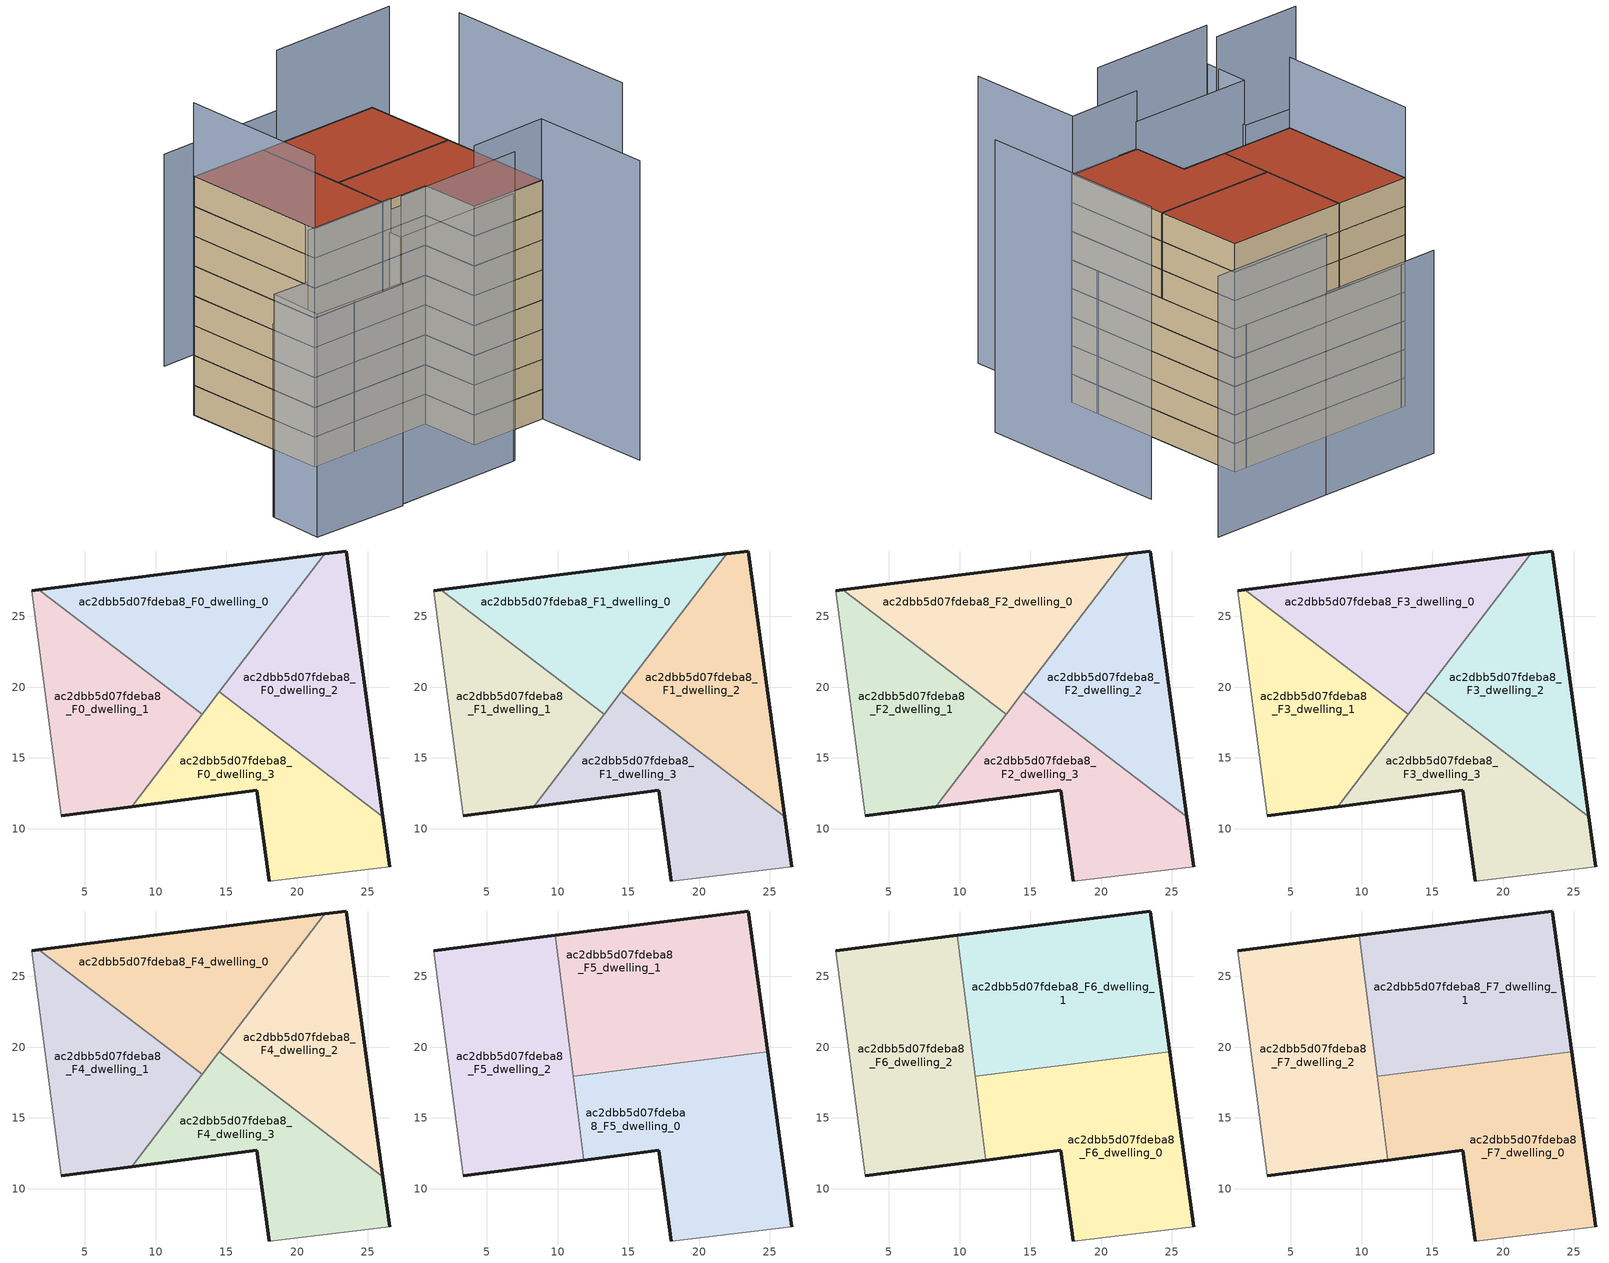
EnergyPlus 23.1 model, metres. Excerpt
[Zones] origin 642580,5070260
ac2dbb5d07fdeba8_F0_dwelling_0
 floor ground (EU_floor_Construction): 13.29,18.07 21.95,29.43 1.73,26.88 z0
 wall outside (EU_wall_Construction): 1.73,26.88 21.95,29.43 z0:3
 wall to ac2dbb5d07fdeba8_F0_dwelling_1 (EU_wall_Construction): 13.29,18.07 1.73,26.88 z0:3
 wall to ac2dbb5d07fdeba8_F0_dwelling_2 (EU_wall_Construction): 21.95,29.43 14.5,19.66 z0:3
 wall to ac2dbb5d07fdeba8_F0_dwelling_3 (EU_wall_Construction): 14.5,19.66 13.29,18.07 z0:3
ac2dbb5d07fdeba8_F0_dwelling_1
 floor ground (EU_floor_Construction): 8.32,11.56 13.29,18.07 1.73,26.88 1.24,26.82 3.34,10.91 z0
 wall outside (EU_wall_Construction): 8.32,11.56 3.34,10.91 / 1.24,26.82 1.73,26.88 z0:3
 wall adiabatic (EU_wall_Construction): 3.34,10.91 1.24,26.82 z0:3
 wall to ac2dbb5d07fdeba8_F0_dwelling_3 (EU_wall_Construction): 13.29,18.07 8.32,11.56 z0:3
ac2dbb5d07fdeba8_F0_dwelling_2
 floor ground (EU_floor_Construction): 26.07,10.84 23.46,29.62 21.95,29.43 14.5,19.66 z0
 wall outside (EU_wall_Construction): 21.95,29.43 23.46,29.62 26.07,10.84 z0:3
 wall to ac2dbb5d07fdeba8_F0_dwelling_3 (EU_wall_Construction): 26.07,10.84 14.5,19.66 z0:3
ac2dbb5d07fdeba8_F0_dwelling_3
 floor ground (EU_floor_Construction): 26.56,7.3 26.07,10.84 14.5,19.66 8.32,11.56 17.15,12.71 18.05,6.3 z0
 wall outside (EU_wall_Construction): 26.07,10.84 26.56,7.3 / 18.05,6.3 17.15,12.71 8.32,11.56 z0:3
 wall adiabatic (EU_wall_Construction): 26.56,7.3 18.05,6.3 z0:3
ac2dbb5d07fdeba8_F1_dwelling_0
 floor to ac2dbb5d07fdeba8_F0_dwelling_0 (EU_floor_Construction): 13.29,18.07 21.95,29.43 1.73,26.88 z3
 wall outside (EU_wall_Construction): 1.73,26.88 21.95,29.43 z3:6
 wall to ac2dbb5d07fdeba8_F1_dwelling_1 (EU_wall_Construction): 13.29,18.07 1.73,26.88 z3:6
 wall to ac2dbb5d07fdeba8_F1_dwelling_2 (EU_wall_Construction): 21.95,29.43 14.5,19.66 z3:6
 wall to ac2dbb5d07fdeba8_F1_dwelling_3 (EU_wall_Construction): 14.5,19.66 13.29,18.07 z3:6
ac2dbb5d07fdeba8_F1_dwelling_1
 floor to ac2dbb5d07fdeba8_F0_dwelling_1 (EU_floor_Construction): 8.32,11.56 13.29,18.07 1.73,26.88 1.24,26.82 3.34,10.91 z3
 wall outside (EU_wall_Construction): 8.32,11.56 3.34,10.91 / 1.24,26.82 1.73,26.88 z3:6
 wall adiabatic (EU_wall_Construction): 3.34,10.91 1.24,26.82 z3:6
 wall to ac2dbb5d07fdeba8_F1_dwelling_3 (EU_wall_Construction): 13.29,18.07 8.32,11.56 z3:6
ac2dbb5d07fdeba8_F1_dwelling_2
 floor to ac2dbb5d07fdeba8_F0_dwelling_2 (EU_floor_Construction): 26.07,10.84 23.46,29.62 21.95,29.43 14.5,19.66 z3
 wall outside (EU_wall_Construction): 21.95,29.43 23.46,29.62 26.07,10.84 z3:6
 wall to ac2dbb5d07fdeba8_F1_dwelling_3 (EU_wall_Construction): 26.07,10.84 14.5,19.66 z3:6
ac2dbb5d07fdeba8_F1_dwelling_3
 floor to ac2dbb5d07fdeba8_F0_dwelling_3 (EU_floor_Construction): 26.56,7.3 26.07,10.84 14.5,19.66 8.32,11.56 17.15,12.71 18.05,6.3 z3
 wall outside (EU_wall_Construction): 26.07,10.84 26.56,7.3 / 18.05,6.3 17.15,12.71 8.32,11.56 z3:6
 wall adiabatic (EU_wall_Construction): 26.56,7.3 18.05,6.3 z3:6
ac2dbb5d07fdeba8_F2_dwelling_0
 floor to ac2dbb5d07fdeba8_F1_dwelling_0 (EU_floor_Construction): 13.29,18.07 21.95,29.43 1.73,26.88 z6
 wall outside (EU_wall_Construction): 1.73,26.88 21.95,29.43 z6:9
 wall to ac2dbb5d07fdeba8_F2_dwelling_1 (EU_wall_Construction): 13.29,18.07 1.73,26.88 z6:9
 wall to ac2dbb5d07fdeba8_F2_dwelling_2 (EU_wall_Construction): 21.95,29.43 14.5,19.66 z6:9
 wall to ac2dbb5d07fdeba8_F2_dwelling_3 (EU_wall_Construction): 14.5,19.66 13.29,18.07 z6:9
ac2dbb5d07fdeba8_F2_dwelling_1
 floor to ac2dbb5d07fdeba8_F1_dwelling_1 (EU_floor_Construction): 8.32,11.56 13.29,18.07 1.73,26.88 1.24,26.82 3.34,10.91 z6
 wall outside (EU_wall_Construction): 8.32,11.56 3.34,10.91 / 1.24,26.82 1.73,26.88 z6:9
 wall adiabatic (EU_wall_Construction): 3.34,10.91 1.24,26.82 z6:9
 wall to ac2dbb5d07fdeba8_F2_dwelling_3 (EU_wall_Construction): 13.29,18.07 8.32,11.56 z6:9
ac2dbb5d07fdeba8_F2_dwelling_2
 floor to ac2dbb5d07fdeba8_F1_dwelling_2 (EU_floor_Construction): 26.07,10.84 23.46,29.62 21.95,29.43 14.5,19.66 z6
 wall outside (EU_wall_Construction): 21.95,29.43 23.46,29.62 26.07,10.84 z6:9
 wall to ac2dbb5d07fdeba8_F2_dwelling_3 (EU_wall_Construction): 26.07,10.84 14.5,19.66 z6:9
ac2dbb5d07fdeba8_F2_dwelling_3
 floor to ac2dbb5d07fdeba8_F1_dwelling_3 (EU_floor_Construction): 26.56,7.3 26.07,10.84 14.5,19.66 8.32,11.56 17.15,12.71 18.05,6.3 z6
 wall outside (EU_wall_Construction): 26.07,10.84 26.56,7.3 / 18.05,6.3 17.15,12.71 8.32,11.56 z6:9
 wall adiabatic (EU_wall_Construction): 26.56,7.3 18.05,6.3 z6:9
ac2dbb5d07fdeba8_F3_dwelling_0
 floor to ac2dbb5d07fdeba8_F2_dwelling_0 (EU_floor_Construction): 13.29,18.07 21.95,29.43 1.73,26.88 z9
 wall outside (EU_wall_Construction): 1.73,26.88 21.95,29.43 z9:12
 wall to ac2dbb5d07fdeba8_F3_dwelling_1 (EU_wall_Construction): 13.29,18.07 1.73,26.88 z9:12
 wall to ac2dbb5d07fdeba8_F3_dwelling_2 (EU_wall_Construction): 21.95,29.43 14.5,19.66 z9:12
 wall to ac2dbb5d07fdeba8_F3_dwelling_3 (EU_wall_Construction): 14.5,19.66 13.29,18.07 z9:12
ac2dbb5d07fdeba8_F3_dwelling_1
 floor to ac2dbb5d07fdeba8_F2_dwelling_1 (EU_floor_Construction): 8.32,11.56 13.29,18.07 1.73,26.88 1.24,26.82 3.34,10.91 z9
 wall outside (EU_wall_Construction): 8.32,11.56 3.34,10.91 / 1.24,26.82 1.73,26.88 z9:12
 wall adiabatic (EU_wall_Construction): 3.34,10.91 1.24,26.82 z9:12
 wall to ac2dbb5d07fdeba8_F3_dwelling_3 (EU_wall_Construction): 13.29,18.07 8.32,11.56 z9:12
ac2dbb5d07fdeba8_F3_dwelling_2
 floor to ac2dbb5d07fdeba8_F2_dwelling_2 (EU_floor_Construction): 26.07,10.84 23.46,29.62 21.95,29.43 14.5,19.66 z9
 wall outside (EU_wall_Construction): 21.95,29.43 23.46,29.62 26.07,10.84 z9:12
 wall to ac2dbb5d07fdeba8_F3_dwelling_3 (EU_wall_Construction): 26.07,10.84 14.5,19.66 z9:12
ac2dbb5d07fdeba8_F3_dwelling_3
 floor to ac2dbb5d07fdeba8_F2_dwelling_3 (EU_floor_Construction): 26.56,7.3 26.07,10.84 14.5,19.66 8.32,11.56 17.15,12.71 18.05,6.3 z9
 wall outside (EU_wall_Construction): 26.07,10.84 26.56,7.3 / 18.05,6.3 17.15,12.71 8.32,11.56 z9:12
 wall adiabatic (EU_wall_Construction): 26.56,7.3 18.05,6.3 z9:12
ac2dbb5d07fdeba8_F4_dwelling_0
 floor to ac2dbb5d07fdeba8_F3_dwelling_0 (EU_floor_Construction): 13.29,18.07 21.95,29.43 1.73,26.88 z12
 wall outside (EU_wall_Construction): 1.73,26.88 21.95,29.43 z12:15
 wall to ac2dbb5d07fdeba8_F4_dwelling_1 (EU_wall_Construction): 13.29,18.07 1.73,26.88 z12:15
 wall to ac2dbb5d07fdeba8_F4_dwelling_2 (EU_wall_Construction): 21.95,29.43 14.5,19.66 z12:15
 wall to ac2dbb5d07fdeba8_F4_dwelling_3 (EU_wall_Construction): 14.5,19.66 13.29,18.07 z12:15
ac2dbb5d07fdeba8_F4_dwelling_1
 floor to ac2dbb5d07fdeba8_F3_dwelling_1 (EU_floor_Construction): 8.32,11.56 13.29,18.07 1.73,26.88 1.24,26.82 3.34,10.91 z12
 wall outside (EU_wall_Construction): 8.32,11.56 3.34,10.91 / 1.24,26.82 1.73,26.88 z12:15
 wall adiabatic (EU_wall_Construction): 3.34,10.91 1.24,26.82 z12:15
 wall to ac2dbb5d07fdeba8_F4_dwelling_3 (EU_wall_Construction): 13.29,18.07 8.32,11.56 z12:15
ac2dbb5d07fdeba8_F4_dwelling_2
 floor to ac2dbb5d07fdeba8_F3_dwelling_2 (EU_floor_Construction): 26.07,10.84 23.46,29.62 21.95,29.43 14.5,19.66 z12
 wall outside (EU_wall_Construction): 21.95,29.43 23.46,29.62 26.07,10.84 z12:15
 wall to ac2dbb5d07fdeba8_F4_dwelling_3 (EU_wall_Construction): 26.07,10.84 14.5,19.66 z12:15
ac2dbb5d07fdeba8_F4_dwelling_3
 floor to ac2dbb5d07fdeba8_F3_dwelling_3 (EU_floor_Construction): 26.56,7.3 26.07,10.84 14.5,19.66 8.32,11.56 17.15,12.71 18.05,6.3 z12
 wall outside (EU_wall_Construction): 26.07,10.84 26.56,7.3 / 18.05,6.3 17.15,12.71 8.32,11.56 z12:15
 wall adiabatic (EU_wall_Construction): 26.56,7.3 18.05,6.3 z12:15
ac2dbb5d07fdeba8_F5_dwelling_0
 floor to ac2dbb5d07fdeba8_F4_dwelling_3 (EU_floor_Construction): 26.56,7.3 26.07,10.84 15.96,18.55 13.41,18.23 11.4,15.6 11.85,12.02 17.15,12.71 18.05,6.3 z15
 floor to ac2dbb5d07fdeba8_F4_dwelling_0 (EU_floor_Construction): 13.29,18.07 13.41,18.23 13.13,18.2 z15
 floor to ac2dbb5d07fdeba8_F4_dwelling_2 (EU_floor_Construction): 26.07,10.84 24.84,19.67 15.96,18.55 z15
 floor to ac2dbb5d07fdeba8_F4_dwelling_1 (EU_floor_Construction): 11.4,15.6 13.29,18.07 13.13,18.2 11.11,17.94 z15
 wall outside (EU_wall_Construction): 24.84,19.67 26.56,7.3 / 18.05,6.3 17.15,12.71 11.85,12.02 z15:18
 wall to ac2dbb5d07fdeba8_F5_dwelling_1 (EU_wall_Construction): 11.11,17.94 24.84,19.67 z15:18
 wall adiabatic (EU_wall_Construction): 26.56,7.3 18.05,6.3 z15:18
 wall to ac2dbb5d07fdeba8_F5_dwelling_2 (EU_wall_Construction): 11.85,12.02 11.11,17.94 z15:18
ac2dbb5d07fdeba8_F5_dwelling_1
 floor to ac2dbb5d07fdeba8_F4_dwelling_0 (EU_floor_Construction): 13.41,18.23 21.95,29.43 9.85,27.91 10.86,19.93 13.13,18.2 z15
 floor to ac2dbb5d07fdeba8_F4_dwelling_2 (EU_floor_Construction): 24.84,19.67 23.46,29.62 21.95,29.43 14.5,19.66 15.96,18.55 z15
 floor to ac2dbb5d07fdeba8_F4_dwelling_1 (EU_floor_Construction): 13.13,18.2 10.86,19.93 11.11,17.94 z15
 floor to ac2dbb5d07fdeba8_F4_dwelling_3 (EU_floor_Construction): 15.96,18.55 14.5,19.66 13.41,18.23 z15
 wall outside (EU_wall_Construction): 9.85,27.91 23.46,29.62 24.84,19.67 z15:18
 wall to ac2dbb5d07fdeba8_F5_dwelling_2 (EU_wall_Construction): 11.11,17.94 9.85,27.91 z15:18
ac2dbb5d07fdeba8_F5_dwelling_2
 floor to ac2dbb5d07fdeba8_F4_dwelling_1 (EU_floor_Construction): 8.32,11.56 11.4,15.6 10.86,19.93 1.73,26.88 1.24,26.82 3.34,10.91 z15
 floor to ac2dbb5d07fdeba8_F4_dwelling_0 (EU_floor_Construction): 10.86,19.93 9.86,27.91 1.73,26.88 z15
 floor to ac2dbb5d07fdeba8_F4_dwelling_3 (EU_floor_Construction): 11.85,12.02 11.4,15.6 8.32,11.56 z15
 wall outside (EU_wall_Construction): 11.85,12.02 3.34,10.91 / 1.24,26.82 9.85,27.91 z15:18
 wall adiabatic (EU_wall_Construction): 3.34,10.91 1.24,26.82 z15:18
ac2dbb5d07fdeba8_F6_dwelling_0
 floor to ac2dbb5d07fdeba8_F5_dwelling_0 (EU_floor_Construction): 26.56,7.3 24.84,19.67 11.11,17.94 11.85,12.02 17.15,12.71 18.05,6.3 z18
 wall outside (EU_wall_Construction): 24.84,19.67 26.56,7.3 / 18.05,6.3 17.15,12.71 11.85,12.02 z18:21
 wall to ac2dbb5d07fdeba8_F6_dwelling_1 (EU_wall_Construction): 11.11,17.94 24.84,19.67 z18:21
 wall adiabatic (EU_wall_Construction): 26.56,7.3 18.05,6.3 z18:21
 wall to ac2dbb5d07fdeba8_F6_dwelling_2 (EU_wall_Construction): 11.85,12.02 11.11,17.94 z18:21
ac2dbb5d07fdeba8_F6_dwelling_1
 floor to ac2dbb5d07fdeba8_F5_dwelling_1 (EU_floor_Construction): 24.84,19.67 23.46,29.62 9.85,27.91 11.11,17.94 z18
 wall outside (EU_wall_Construction): 9.85,27.91 23.46,29.62 24.84,19.67 z18:21
 wall to ac2dbb5d07fdeba8_F6_dwelling_2 (EU_wall_Construction): 11.11,17.94 9.85,27.91 z18:21
ac2dbb5d07fdeba8_F6_dwelling_2
 floor to ac2dbb5d07fdeba8_F5_dwelling_2 (EU_floor_Construction): 11.85,12.02 9.85,27.91 1.24,26.82 3.34,10.91 z18
 wall outside (EU_wall_Construction): 11.85,12.02 3.34,10.91 / 1.24,26.82 9.85,27.91 z18:21
 wall adiabatic (EU_wall_Construction): 3.34,10.91 1.24,26.82 z18:21
ac2dbb5d07fdeba8_F7_dwelling_0
 floor to ac2dbb5d07fdeba8_F6_dwelling_0 (EU_floor_Construction): 26.56,7.3 24.84,19.67 11.11,17.94 11.85,12.02 17.15,12.71 18.05,6.3 z21
 wall outside (EU_wall_Construction): 24.84,19.67 26.56,7.3 / 18.05,6.3 17.15,12.71 11.85,12.02 z21:24
 wall to ac2dbb5d07fdeba8_F7_dwelling_1 (EU_wall_Construction): 11.11,17.94 24.84,19.67 z21:24
 wall adiabatic (EU_wall_Construction): 26.56,7.3 18.05,6.3 z21:24
 wall to ac2dbb5d07fdeba8_F7_dwelling_2 (EU_wall_Construction): 11.85,12.02 11.11,17.94 z21:24
 roof outside (EU_roof_Construction): 24.84,19.67 26.56,7.3 18.05,6.3 17.15,12.71 11.85,12.02 11.11,17.94 z24
ac2dbb5d07fdeba8_F7_dwelling_1
 floor to ac2dbb5d07fdeba8_F6_dwelling_1 (EU_floor_Construction): 24.84,19.67 23.46,29.62 9.85,27.91 11.11,17.94 z21
 wall outside (EU_wall_Construction): 9.85,27.91 23.46,29.62 24.84,19.67 z21:24
 wall to ac2dbb5d07fdeba8_F7_dwelling_2 (EU_wall_Construction): 11.11,17.94 9.85,27.91 z21:24
 roof outside (EU_roof_Construction): 23.46,29.62 24.84,19.67 11.11,17.94 9.85,27.91 z24
ac2dbb5d07fdeba8_F7_dwelling_2
 floor to ac2dbb5d07fdeba8_F6_dwelling_2 (EU_floor_Construction): 11.85,12.02 9.85,27.91 1.24,26.82 3.34,10.91 z21
 wall outside (EU_wall_Construction): 11.85,12.02 3.34,10.91 / 1.24,26.82 9.85,27.91 z21:24
 wall adiabatic (EU_wall_Construction): 3.34,10.91 1.24,26.82 z21:24
 roof outside (EU_roof_Construction): 9.85,27.91 11.85,12.02 3.34,10.91 1.24,26.82 z24
shading: 36.47,8.57 33.57,29.92 z0:30.7; -5.57,-0.3 4.75,1.02 z0:30.3; 4.84,-0.5 19.11,1.42 z0:31; 18.05,6.3 26.53,7.51 / 26.53,7.51 28.35,-5.31 z0:30.1; -6.17,4.31 -5.47,-1.24 z0:19.4; -6.17,4.11 4.3,5.12 / 4.3,5.12 4.86,-0.73 / 4.86,-0.73 -5.6,-1.75 / -5.6,-1.75 -6.17,4.11 z0:22.4; 18.85,1.3 4.8,-0.5 / 4.8,-0.5 4.14,4.61 / 4.14,4.61 18.19,6.41 / 18.19,6.41 18.85,1.3 z0:26.9; 1.25,26.82 3.34,10.91 z0:31.4; 19.47,39.01 5.46,37.22 z0:21.3; 33.57,40.82 19.47,38.98 z0:27.4
[Building]
EU S2 Campaign: North Axis=0; Terrain=City; Solar Distribution=FullExterior
[Site:Location]
Lyon-Bron: Latitude=45.75; Longitude=5; Time Zone=1; Elevation=198
[SizingPeriod:WeatherFileDays]
AnnualSizingPeriod: Begin Month=1; Begin Day of Month=1; End Month=12; End Day of Month=31; Day of Week for Start Day=Monday; Use Weather File Daylight Saving Period=No; Use Weather File Rain and Snow Indicators=No
[MATERIAL]
EU_InternalMass_Material: Roughness=MediumRough; Thickness=0.1; Conductivity=1; Density=1800; Specific Heat=900; Thermal Absorptance=0.9; Solar Absorptance=0.7; Visible Absorptance=0.7
[MATERIAL:NOMASS] Roughness=MediumRough; Thermal Absorptance=0.9; Solar Absorptance=0.7; Visible Absorptance=0.7
Name | Thermal Resistance
EU_wall_NoMass | 0.776494
EU_roof_NoMass | 0.486893
EU_floor_NoMass | 0.421597
[CONSTRUCTION]
EU_wall_Construction: EU_wall_NoMass
EU_roof_Construction: EU_roof_NoMass
EU_floor_Construction: EU_floor_NoMass
EU_InternalMass_Construction: EU_InternalMass_Material
[ZONE] Type=1; Multiplier=1; Ceiling Height=autocalculate; Floor Area=autocalculate; Part of Total Floor Area=Yes
Name | Volume
ac2dbb5d07fdeba8_F0_dwelling_0; ac2dbb5d07fdeba8_F1_dwelling_0; ac2dbb5d07fdeba8_F2_dwelling_0; ac2dbb5d07fdeba8_F3_dwelling_0; ac2dbb5d07fdeba8_F4_dwelling_0 | 311.313
ac2dbb5d07fdeba8_F5_dwelling_0; ac2dbb5d07fdeba8_F6_dwelling_0; ac2dbb5d07fdeba8_F7_dwelling_0 | 415.026
ac2dbb5d07fdeba8_F0_dwelling_1; ac2dbb5d07fdeba8_F1_dwelling_1; ac2dbb5d07fdeba8_F2_dwelling_1; ac2dbb5d07fdeba8_F3_dwelling_1; ac2dbb5d07fdeba8_F4_dwelling_1 | 311.271
ac2dbb5d07fdeba8_F5_dwelling_1; ac2dbb5d07fdeba8_F6_dwelling_1; ac2dbb5d07fdeba8_F7_dwelling_1 | 415.063
ac2dbb5d07fdeba8_F0_dwelling_2; ac2dbb5d07fdeba8_F1_dwelling_2; ac2dbb5d07fdeba8_F2_dwelling_2; ac2dbb5d07fdeba8_F3_dwelling_2; ac2dbb5d07fdeba8_F4_dwelling_2 | 311.293
ac2dbb5d07fdeba8_F5_dwelling_2; ac2dbb5d07fdeba8_F6_dwelling_2; ac2dbb5d07fdeba8_F7_dwelling_2 | 415.052
ac2dbb5d07fdeba8_F0_dwelling_3; ac2dbb5d07fdeba8_F1_dwelling_3; ac2dbb5d07fdeba8_F2_dwelling_3; ac2dbb5d07fdeba8_F3_dwelling_3; ac2dbb5d07fdeba8_F4_dwelling_3 | 311.282
[INTERNALMASS] Construction=EU_InternalMass_Construction
Name | Zone or ZoneList | Surface Area
ac2dbb5d07fdeba8_F0_dwelling_0_EU_InternalMass | ac2dbb5d07fdeba8_F0_dwelling_0 | 103.771
ac2dbb5d07fdeba8_F0_dwelling_1_EU_InternalMass | ac2dbb5d07fdeba8_F0_dwelling_1 | 103.757
ac2dbb5d07fdeba8_F0_dwelling_2_EU_InternalMass | ac2dbb5d07fdeba8_F0_dwelling_2 | 103.765
ac2dbb5d07fdeba8_F0_dwelling_3_EU_InternalMass | ac2dbb5d07fdeba8_F0_dwelling_3 | 103.761
ac2dbb5d07fdeba8_F1_dwelling_0_EU_InternalMass | ac2dbb5d07fdeba8_F1_dwelling_0 | 103.771
ac2dbb5d07fdeba8_F1_dwelling_1_EU_InternalMass | ac2dbb5d07fdeba8_F1_dwelling_1 | 103.757
ac2dbb5d07fdeba8_F1_dwelling_2_EU_InternalMass | ac2dbb5d07fdeba8_F1_dwelling_2 | 103.765
ac2dbb5d07fdeba8_F1_dwelling_3_EU_InternalMass | ac2dbb5d07fdeba8_F1_dwelling_3 | 103.761
ac2dbb5d07fdeba8_F2_dwelling_0_EU_InternalMass | ac2dbb5d07fdeba8_F2_dwelling_0 | 103.771
ac2dbb5d07fdeba8_F2_dwelling_1_EU_InternalMass | ac2dbb5d07fdeba8_F2_dwelling_1 | 103.757
ac2dbb5d07fdeba8_F2_dwelling_2_EU_InternalMass | ac2dbb5d07fdeba8_F2_dwelling_2 | 103.765
ac2dbb5d07fdeba8_F2_dwelling_3_EU_InternalMass | ac2dbb5d07fdeba8_F2_dwelling_3 | 103.761
ac2dbb5d07fdeba8_F3_dwelling_0_EU_InternalMass | ac2dbb5d07fdeba8_F3_dwelling_0 | 103.771
ac2dbb5d07fdeba8_F3_dwelling_1_EU_InternalMass | ac2dbb5d07fdeba8_F3_dwelling_1 | 103.757
ac2dbb5d07fdeba8_F3_dwelling_2_EU_InternalMass | ac2dbb5d07fdeba8_F3_dwelling_2 | 103.765
ac2dbb5d07fdeba8_F3_dwelling_3_EU_InternalMass | ac2dbb5d07fdeba8_F3_dwelling_3 | 103.761
ac2dbb5d07fdeba8_F4_dwelling_0_EU_InternalMass | ac2dbb5d07fdeba8_F4_dwelling_0 | 103.771
ac2dbb5d07fdeba8_F4_dwelling_1_EU_InternalMass | ac2dbb5d07fdeba8_F4_dwelling_1 | 103.757
ac2dbb5d07fdeba8_F4_dwelling_2_EU_InternalMass | ac2dbb5d07fdeba8_F4_dwelling_2 | 103.765
ac2dbb5d07fdeba8_F4_dwelling_3_EU_InternalMass | ac2dbb5d07fdeba8_F4_dwelling_3 | 103.761
ac2dbb5d07fdeba8_F5_dwelling_0_EU_InternalMass | ac2dbb5d07fdeba8_F5_dwelling_0 | 138.343
ac2dbb5d07fdeba8_F5_dwelling_1_EU_InternalMass | ac2dbb5d07fdeba8_F5_dwelling_1 | 138.352
ac2dbb5d07fdeba8_F5_dwelling_2_EU_InternalMass | ac2dbb5d07fdeba8_F5_dwelling_2 | 138.351
ac2dbb5d07fdeba8_F6_dwelling_0_EU_InternalMass | ac2dbb5d07fdeba8_F6_dwelling_0 | 138.343
ac2dbb5d07fdeba8_F6_dwelling_1_EU_InternalMass | ac2dbb5d07fdeba8_F6_dwelling_1 | 138.352
ac2dbb5d07fdeba8_F6_dwelling_2_EU_InternalMass | ac2dbb5d07fdeba8_F6_dwelling_2 | 138.351
ac2dbb5d07fdeba8_F7_dwelling_0_EU_InternalMass | ac2dbb5d07fdeba8_F7_dwelling_0 | 138.343
ac2dbb5d07fdeba8_F7_dwelling_1_EU_InternalMass | ac2dbb5d07fdeba8_F7_dwelling_1 | 138.352
ac2dbb5d07fdeba8_F7_dwelling_2_EU_InternalMass | ac2dbb5d07fdeba8_F7_dwelling_2 | 138.351
[OTHEREQUIPMENT] Fuel Type=Electricity; Design Level Calculation Method=Watts/Area; Power per Zone Floor Area=1; Fraction Latent=0; Fraction Radiant=0; Fraction Lost=0; Carbon Dioxide Generation Rate=0; EndUse Subcategory=EU_Step8_InternalGains
Name | Zone or ZoneList or Space or SpaceList | Schedule
EU_Step8_InternalGain_ac2dbb5d07fdeba8_F0_dwelling_0_f000 | ac2dbb5d07fdeba8_F0_dwelling_0 | EU_Step8_GainSchedule_ac2dbb5d07fdeba8_F0_dwelling_0_f000
EU_Step8_InternalGain_ac2dbb5d07fdeba8_F0_dwelling_1_f000 | ac2dbb5d07fdeba8_F0_dwelling_1 | EU_Step8_GainSchedule_ac2dbb5d07fdeba8_F0_dwelling_1_f000
EU_Step8_InternalGain_ac2dbb5d07fdeba8_F0_dwelling_2_f000 | ac2dbb5d07fdeba8_F0_dwelling_2 | EU_Step8_GainSchedule_ac2dbb5d07fdeba8_F0_dwelling_2_f000
EU_Step8_InternalGain_ac2dbb5d07fdeba8_F0_dwelling_3_f000 | ac2dbb5d07fdeba8_F0_dwelling_3 | EU_Step8_GainSchedule_ac2dbb5d07fdeba8_F0_dwelling_3_f000
EU_Step8_InternalGain_ac2dbb5d07fdeba8_F1_dwelling_0_f000 | ac2dbb5d07fdeba8_F1_dwelling_0 | EU_Step8_GainSchedule_ac2dbb5d07fdeba8_F1_dwelling_0_f000
EU_Step8_InternalGain_ac2dbb5d07fdeba8_F1_dwelling_1_f000 | ac2dbb5d07fdeba8_F1_dwelling_1 | EU_Step8_GainSchedule_ac2dbb5d07fdeba8_F1_dwelling_1_f000
EU_Step8_InternalGain_ac2dbb5d07fdeba8_F1_dwelling_2_f000 | ac2dbb5d07fdeba8_F1_dwelling_2 | EU_Step8_GainSchedule_ac2dbb5d07fdeba8_F1_dwelling_2_f000
EU_Step8_InternalGain_ac2dbb5d07fdeba8_F1_dwelling_3_f000 | ac2dbb5d07fdeba8_F1_dwelling_3 | EU_Step8_GainSchedule_ac2dbb5d07fdeba8_F1_dwelling_3_f000
EU_Step8_InternalGain_ac2dbb5d07fdeba8_F2_dwelling_0_f000 | ac2dbb5d07fdeba8_F2_dwelling_0 | EU_Step8_GainSchedule_ac2dbb5d07fdeba8_F2_dwelling_0_f000
EU_Step8_InternalGain_ac2dbb5d07fdeba8_F2_dwelling_1_f000 | ac2dbb5d07fdeba8_F2_dwelling_1 | EU_Step8_GainSchedule_ac2dbb5d07fdeba8_F2_dwelling_1_f000
EU_Step8_InternalGain_ac2dbb5d07fdeba8_F2_dwelling_2_f000 | ac2dbb5d07fdeba8_F2_dwelling_2 | EU_Step8_GainSchedule_ac2dbb5d07fdeba8_F2_dwelling_2_f000
EU_Step8_InternalGain_ac2dbb5d07fdeba8_F2_dwelling_3_f000 | ac2dbb5d07fdeba8_F2_dwelling_3 | EU_Step8_GainSchedule_ac2dbb5d07fdeba8_F2_dwelling_3_f000
EU_Step8_InternalGain_ac2dbb5d07fdeba8_F3_dwelling_0_f000 | ac2dbb5d07fdeba8_F3_dwelling_0 | EU_Step8_GainSchedule_ac2dbb5d07fdeba8_F3_dwelling_0_f000
EU_Step8_InternalGain_ac2dbb5d07fdeba8_F3_dwelling_1_f000 | ac2dbb5d07fdeba8_F3_dwelling_1 | EU_Step8_GainSchedule_ac2dbb5d07fdeba8_F3_dwelling_1_f000
EU_Step8_InternalGain_ac2dbb5d07fdeba8_F3_dwelling_2_f000 | ac2dbb5d07fdeba8_F3_dwelling_2 | EU_Step8_GainSchedule_ac2dbb5d07fdeba8_F3_dwelling_2_f000
EU_Step8_InternalGain_ac2dbb5d07fdeba8_F3_dwelling_3_f000 | ac2dbb5d07fdeba8_F3_dwelling_3 | EU_Step8_GainSchedule_ac2dbb5d07fdeba8_F3_dwelling_3_f000
EU_Step8_InternalGain_ac2dbb5d07fdeba8_F4_dwelling_0_f000 | ac2dbb5d07fdeba8_F4_dwelling_0 | EU_Step8_GainSchedule_ac2dbb5d07fdeba8_F4_dwelling_0_f000
EU_Step8_InternalGain_ac2dbb5d07fdeba8_F4_dwelling_1_f000 | ac2dbb5d07fdeba8_F4_dwelling_1 | EU_Step8_GainSchedule_ac2dbb5d07fdeba8_F4_dwelling_1_f000
EU_Step8_InternalGain_ac2dbb5d07fdeba8_F4_dwelling_2_f000 | ac2dbb5d07fdeba8_F4_dwelling_2 | EU_Step8_GainSchedule_ac2dbb5d07fdeba8_F4_dwelling_2_f000
EU_Step8_InternalGain_ac2dbb5d07fdeba8_F4_dwelling_3_f000 | ac2dbb5d07fdeba8_F4_dwelling_3 | EU_Step8_GainSchedule_ac2dbb5d07fdeba8_F4_dwelling_3_f000
EU_Step8_InternalGain_ac2dbb5d07fdeba8_F5_dwelling_0_f000 | ac2dbb5d07fdeba8_F5_dwelling_0 | EU_Step8_GainSchedule_ac2dbb5d07fdeba8_F5_dwelling_0_f000
EU_Step8_InternalGain_ac2dbb5d07fdeba8_F5_dwelling_1_f000 | ac2dbb5d07fdeba8_F5_dwelling_1 | EU_Step8_GainSchedule_ac2dbb5d07fdeba8_F5_dwelling_1_f000
EU_Step8_InternalGain_ac2dbb5d07fdeba8_F5_dwelling_2_f000 | ac2dbb5d07fdeba8_F5_dwelling_2 | EU_Step8_GainSchedule_ac2dbb5d07fdeba8_F5_dwelling_2_f000
EU_Step8_InternalGain_ac2dbb5d07fdeba8_F6_dwelling_0_f000 | ac2dbb5d07fdeba8_F6_dwelling_0 | EU_Step8_GainSchedule_ac2dbb5d07fdeba8_F6_dwelling_0_f000
EU_Step8_InternalGain_ac2dbb5d07fdeba8_F6_dwelling_1_f000 | ac2dbb5d07fdeba8_F6_dwelling_1 | EU_Step8_GainSchedule_ac2dbb5d07fdeba8_F6_dwelling_1_f000
EU_Step8_InternalGain_ac2dbb5d07fdeba8_F6_dwelling_2_f000 | ac2dbb5d07fdeba8_F6_dwelling_2 | EU_Step8_GainSchedule_ac2dbb5d07fdeba8_F6_dwelling_2_f000
EU_Step8_InternalGain_ac2dbb5d07fdeba8_F7_dwelling_0_f000 | ac2dbb5d07fdeba8_F7_dwelling_0 | EU_Step8_GainSchedule_ac2dbb5d07fdeba8_F7_dwelling_0_f000
EU_Step8_InternalGain_ac2dbb5d07fdeba8_F7_dwelling_1_f000 | ac2dbb5d07fdeba8_F7_dwelling_1 | EU_Step8_GainSchedule_ac2dbb5d07fdeba8_F7_dwelling_1_f000
EU_Step8_InternalGain_ac2dbb5d07fdeba8_F7_dwelling_2_f000 | ac2dbb5d07fdeba8_F7_dwelling_2 | EU_Step8_GainSchedule_ac2dbb5d07fdeba8_F7_dwelling_2_f000
[ZONEVENTILATION:DESIGNFLOWRATE] Schedule=EU_AlwaysOn; Design Flow Rate Calculation Method=AirChanges/Hour; Air Changes per Hour=0.693814; Ventilation Type=Natural; Fan Pressure Rise=0; Fan Total Efficiency=1; Constant Term Coefficient=1; Temperature Term Coefficient=0; Velocity Term Coefficient=0; Velocity Squared Term Coefficient=0; Minimum Indoor Temperature=-100; Maximum Indoor Temperature=100; Delta Temperature=-100; Minimum Outdoor Temperature=-100; Maximum Outdoor Temperature=100; Maximum Wind Speed=40
Name | Zone or ZoneList or Space or SpaceList
EU_ConstantAir_ac2dbb5d07fdeba8_F0_dwelling_0 | ac2dbb5d07fdeba8_F0_dwelling_0
EU_ConstantAir_ac2dbb5d07fdeba8_F0_dwelling_1 | ac2dbb5d07fdeba8_F0_dwelling_1
EU_ConstantAir_ac2dbb5d07fdeba8_F0_dwelling_2 | ac2dbb5d07fdeba8_F0_dwelling_2
EU_ConstantAir_ac2dbb5d07fdeba8_F0_dwelling_3 | ac2dbb5d07fdeba8_F0_dwelling_3
EU_ConstantAir_ac2dbb5d07fdeba8_F1_dwelling_0 | ac2dbb5d07fdeba8_F1_dwelling_0
EU_ConstantAir_ac2dbb5d07fdeba8_F1_dwelling_1 | ac2dbb5d07fdeba8_F1_dwelling_1
EU_ConstantAir_ac2dbb5d07fdeba8_F1_dwelling_2 | ac2dbb5d07fdeba8_F1_dwelling_2
EU_ConstantAir_ac2dbb5d07fdeba8_F1_dwelling_3 | ac2dbb5d07fdeba8_F1_dwelling_3
EU_ConstantAir_ac2dbb5d07fdeba8_F2_dwelling_0 | ac2dbb5d07fdeba8_F2_dwelling_0
EU_ConstantAir_ac2dbb5d07fdeba8_F2_dwelling_1 | ac2dbb5d07fdeba8_F2_dwelling_1
EU_ConstantAir_ac2dbb5d07fdeba8_F2_dwelling_2 | ac2dbb5d07fdeba8_F2_dwelling_2
EU_ConstantAir_ac2dbb5d07fdeba8_F2_dwelling_3 | ac2dbb5d07fdeba8_F2_dwelling_3
EU_ConstantAir_ac2dbb5d07fdeba8_F3_dwelling_0 | ac2dbb5d07fdeba8_F3_dwelling_0
EU_ConstantAir_ac2dbb5d07fdeba8_F3_dwelling_1 | ac2dbb5d07fdeba8_F3_dwelling_1
EU_ConstantAir_ac2dbb5d07fdeba8_F3_dwelling_2 | ac2dbb5d07fdeba8_F3_dwelling_2
EU_ConstantAir_ac2dbb5d07fdeba8_F3_dwelling_3 | ac2dbb5d07fdeba8_F3_dwelling_3
EU_ConstantAir_ac2dbb5d07fdeba8_F4_dwelling_0 | ac2dbb5d07fdeba8_F4_dwelling_0
EU_ConstantAir_ac2dbb5d07fdeba8_F4_dwelling_1 | ac2dbb5d07fdeba8_F4_dwelling_1
EU_ConstantAir_ac2dbb5d07fdeba8_F4_dwelling_2 | ac2dbb5d07fdeba8_F4_dwelling_2
EU_ConstantAir_ac2dbb5d07fdeba8_F4_dwelling_3 | ac2dbb5d07fdeba8_F4_dwelling_3
EU_ConstantAir_ac2dbb5d07fdeba8_F5_dwelling_0 | ac2dbb5d07fdeba8_F5_dwelling_0
EU_ConstantAir_ac2dbb5d07fdeba8_F5_dwelling_1 | ac2dbb5d07fdeba8_F5_dwelling_1
EU_ConstantAir_ac2dbb5d07fdeba8_F5_dwelling_2 | ac2dbb5d07fdeba8_F5_dwelling_2
EU_ConstantAir_ac2dbb5d07fdeba8_F6_dwelling_0 | ac2dbb5d07fdeba8_F6_dwelling_0
EU_ConstantAir_ac2dbb5d07fdeba8_F6_dwelling_1 | ac2dbb5d07fdeba8_F6_dwelling_1
EU_ConstantAir_ac2dbb5d07fdeba8_F6_dwelling_2 | ac2dbb5d07fdeba8_F6_dwelling_2
EU_ConstantAir_ac2dbb5d07fdeba8_F7_dwelling_0 | ac2dbb5d07fdeba8_F7_dwelling_0
EU_ConstantAir_ac2dbb5d07fdeba8_F7_dwelling_1 | ac2dbb5d07fdeba8_F7_dwelling_1
EU_ConstantAir_ac2dbb5d07fdeba8_F7_dwelling_2 | ac2dbb5d07fdeba8_F7_dwelling_2
[HVACTEMPLATE:THERMOSTAT] Constant Heating Setpoint=20; Constant Cooling Setpoint=50
EU_HeatOnly_ac2dbb5d07fdeba8_F0_dwelling_0; EU_HeatOnly_ac2dbb5d07fdeba8_F0_dwelling_1; EU_HeatOnly_ac2dbb5d07fdeba8_F0_dwelling_2; EU_HeatOnly_ac2dbb5d07fdeba8_F0_dwelling_3; EU_HeatOnly_ac2dbb5d07fdeba8_F1_dwelling_0; EU_HeatOnly_ac2dbb5d07fdeba8_F1_dwelling_1; EU_HeatOnly_ac2dbb5d07fdeba8_F1_dwelling_2; EU_HeatOnly_ac2dbb5d07fdeba8_F1_dwelling_3; EU_HeatOnly_ac2dbb5d07fdeba8_F2_dwelling_0; EU_HeatOnly_ac2dbb5d07fdeba8_F2_dwelling_1; EU_HeatOnly_ac2dbb5d07fdeba8_F2_dwelling_2; EU_HeatOnly_ac2dbb5d07fdeba8_F2_dwelling_3; EU_HeatOnly_ac2dbb5d07fdeba8_F3_dwelling_0; EU_HeatOnly_ac2dbb5d07fdeba8_F3_dwelling_1; EU_HeatOnly_ac2dbb5d07fdeba8_F3_dwelling_2; EU_HeatOnly_ac2dbb5d07fdeba8_F3_dwelling_3; EU_HeatOnly_ac2dbb5d07fdeba8_F4_dwelling_0; EU_HeatOnly_ac2dbb5d07fdeba8_F4_dwelling_1; EU_HeatOnly_ac2dbb5d07fdeba8_F4_dwelling_2; EU_HeatOnly_ac2dbb5d07fdeba8_F4_dwelling_3; EU_HeatOnly_ac2dbb5d07fdeba8_F5_dwelling_0; EU_HeatOnly_ac2dbb5d07fdeba8_F5_dwelling_1; EU_HeatOnly_ac2dbb5d07fdeba8_F5_dwelling_2; EU_HeatOnly_ac2dbb5d07fdeba8_F6_dwelling_0; EU_HeatOnly_ac2dbb5d07fdeba8_F6_dwelling_1; EU_HeatOnly_ac2dbb5d07fdeba8_F6_dwelling_2; EU_HeatOnly_ac2dbb5d07fdeba8_F7_dwelling_0; EU_HeatOnly_ac2dbb5d07fdeba8_F7_dwelling_1; EU_HeatOnly_ac2dbb5d07fdeba8_F7_dwelling_2
[HVACTEMPLATE:ZONE:IDEALLOADSAIRSYSTEM] System Availability Schedule=EU_AlwaysOn; Maximum Heating Supply Air Temperature=50; Minimum Cooling Supply Air Temperature=13; Maximum Heating Supply Air Humidity Ratio=0.0156; Minimum Cooling Supply Air Humidity Ratio=0.0077; Heating Limit=NoLimit; Cooling Limit=NoLimit; Heating Availability Schedule=EU_AlwaysOn; Cooling Availability Schedule=EU_CoolingOff; Dehumidification Control Type=ConstantSensibleHeatRatio; Cooling Sensible Heat Ratio=0.7; Dehumidification Setpoint=60; Humidification Control Type=None; Humidification Setpoint=30; Outdoor Air Method=None; Outdoor Air Flow Rate per Person=0.00944; Outdoor Air Flow Rate per Zone Floor Area=0; Outdoor Air Flow Rate per Zone=0; Demand Controlled Ventilation Type=None; Outdoor Air Economizer Type=NoEconomizer; Heat Recovery Type=None; Sensible Heat Recovery Effectiveness=0.7; Latent Heat Recovery Effectiveness=0.65
Name | Template Thermostat
ac2dbb5d07fdeba8_F0_dwelling_0 | EU_HeatOnly_ac2dbb5d07fdeba8_F0_dwelling_0
ac2dbb5d07fdeba8_F0_dwelling_1 | EU_HeatOnly_ac2dbb5d07fdeba8_F0_dwelling_1
ac2dbb5d07fdeba8_F0_dwelling_2 | EU_HeatOnly_ac2dbb5d07fdeba8_F0_dwelling_2
ac2dbb5d07fdeba8_F0_dwelling_3 | EU_HeatOnly_ac2dbb5d07fdeba8_F0_dwelling_3
ac2dbb5d07fdeba8_F1_dwelling_0 | EU_HeatOnly_ac2dbb5d07fdeba8_F1_dwelling_0
ac2dbb5d07fdeba8_F1_dwelling_1 | EU_HeatOnly_ac2dbb5d07fdeba8_F1_dwelling_1
ac2dbb5d07fdeba8_F1_dwelling_2 | EU_HeatOnly_ac2dbb5d07fdeba8_F1_dwelling_2
ac2dbb5d07fdeba8_F1_dwelling_3 | EU_HeatOnly_ac2dbb5d07fdeba8_F1_dwelling_3
ac2dbb5d07fdeba8_F2_dwelling_0 | EU_HeatOnly_ac2dbb5d07fdeba8_F2_dwelling_0
ac2dbb5d07fdeba8_F2_dwelling_1 | EU_HeatOnly_ac2dbb5d07fdeba8_F2_dwelling_1
ac2dbb5d07fdeba8_F2_dwelling_2 | EU_HeatOnly_ac2dbb5d07fdeba8_F2_dwelling_2
ac2dbb5d07fdeba8_F2_dwelling_3 | EU_HeatOnly_ac2dbb5d07fdeba8_F2_dwelling_3
ac2dbb5d07fdeba8_F3_dwelling_0 | EU_HeatOnly_ac2dbb5d07fdeba8_F3_dwelling_0
ac2dbb5d07fdeba8_F3_dwelling_1 | EU_HeatOnly_ac2dbb5d07fdeba8_F3_dwelling_1
ac2dbb5d07fdeba8_F3_dwelling_2 | EU_HeatOnly_ac2dbb5d07fdeba8_F3_dwelling_2
ac2dbb5d07fdeba8_F3_dwelling_3 | EU_HeatOnly_ac2dbb5d07fdeba8_F3_dwelling_3
ac2dbb5d07fdeba8_F4_dwelling_0 | EU_HeatOnly_ac2dbb5d07fdeba8_F4_dwelling_0
ac2dbb5d07fdeba8_F4_dwelling_1 | EU_HeatOnly_ac2dbb5d07fdeba8_F4_dwelling_1
ac2dbb5d07fdeba8_F4_dwelling_2 | EU_HeatOnly_ac2dbb5d07fdeba8_F4_dwelling_2
ac2dbb5d07fdeba8_F4_dwelling_3 | EU_HeatOnly_ac2dbb5d07fdeba8_F4_dwelling_3
ac2dbb5d07fdeba8_F5_dwelling_0 | EU_HeatOnly_ac2dbb5d07fdeba8_F5_dwelling_0
ac2dbb5d07fdeba8_F5_dwelling_1 | EU_HeatOnly_ac2dbb5d07fdeba8_F5_dwelling_1
ac2dbb5d07fdeba8_F5_dwelling_2 | EU_HeatOnly_ac2dbb5d07fdeba8_F5_dwelling_2
ac2dbb5d07fdeba8_F6_dwelling_0 | EU_HeatOnly_ac2dbb5d07fdeba8_F6_dwelling_0
ac2dbb5d07fdeba8_F6_dwelling_1 | EU_HeatOnly_ac2dbb5d07fdeba8_F6_dwelling_1
ac2dbb5d07fdeba8_F6_dwelling_2 | EU_HeatOnly_ac2dbb5d07fdeba8_F6_dwelling_2
ac2dbb5d07fdeba8_F7_dwelling_0 | EU_HeatOnly_ac2dbb5d07fdeba8_F7_dwelling_0
ac2dbb5d07fdeba8_F7_dwelling_1 | EU_HeatOnly_ac2dbb5d07fdeba8_F7_dwelling_1
ac2dbb5d07fdeba8_F7_dwelling_2 | EU_HeatOnly_ac2dbb5d07fdeba8_F7_dwelling_2
[SIZING:ZONE] Zone Cooling Design Supply Air Temperature Input Method=SupplyAirTemperature; Zone Cooling Design Supply Air Temperature=13; Zone Heating Design Supply Air Temperature Input Method=SupplyAirTemperature; Zone Heating Design Supply Air Temperature=50; Zone Cooling Design Supply Air Humidity Ratio=0.008; Zone Heating Design Supply Air Humidity Ratio=0.008; Cooling Design Air Flow Method=DesignDay; Cooling Design Air Flow Rate=0; Cooling Minimum Air Flow per Zone Floor Area=0.000762; Cooling Minimum Air Flow=0; Cooling Minimum Air Flow Fraction=0.2; Heating Design Air Flow Method=DesignDay; Heating Design Air Flow Rate=0; Heating Maximum Air Flow per Zone Floor Area=0.002032; Heating Maximum Air Flow=0.141576; Heating Maximum Air Flow Fraction=0.3; Account for Dedicated Outdoor Air System=No; Dedicated Outdoor Air System Control Strategy=NeutralSupplyAir; Dedicated Outdoor Air Low Setpoint Temperature for Design=autosize; Dedicated Outdoor Air High Setpoint Temperature for Design=autosize; Zone Load Sizing Method=Sensible Load Only No Latent Load; Zone Latent Cooling Design Supply Air Humidity Ratio Input Method=HumidityRatioDifference; Zone Cooling Design Supply Air Humidity Ratio Difference=0.005; Zone Latent Heating Design Supply Air Humidity Ratio Input Method=HumidityRatioDifference; Zone Humidification Design Supply Air Humidity Ratio Difference=0.005
ac2dbb5d07fdeba8_F0_dwelling_0; ac2dbb5d07fdeba8_F0_dwelling_1; ac2dbb5d07fdeba8_F0_dwelling_2; ac2dbb5d07fdeba8_F0_dwelling_3; ac2dbb5d07fdeba8_F1_dwelling_0; ac2dbb5d07fdeba8_F1_dwelling_1; ac2dbb5d07fdeba8_F1_dwelling_2; ac2dbb5d07fdeba8_F1_dwelling_3; ac2dbb5d07fdeba8_F2_dwelling_0; ac2dbb5d07fdeba8_F2_dwelling_1; ac2dbb5d07fdeba8_F2_dwelling_2; ac2dbb5d07fdeba8_F2_dwelling_3; ac2dbb5d07fdeba8_F3_dwelling_0; ac2dbb5d07fdeba8_F3_dwelling_1; ac2dbb5d07fdeba8_F3_dwelling_2; ac2dbb5d07fdeba8_F3_dwelling_3; ac2dbb5d07fdeba8_F4_dwelling_0; ac2dbb5d07fdeba8_F4_dwelling_1; ac2dbb5d07fdeba8_F4_dwelling_2; ac2dbb5d07fdeba8_F4_dwelling_3; ac2dbb5d07fdeba8_F5_dwelling_0; ac2dbb5d07fdeba8_F5_dwelling_1; ac2dbb5d07fdeba8_F5_dwelling_2; ac2dbb5d07fdeba8_F6_dwelling_0; ac2dbb5d07fdeba8_F6_dwelling_1; ac2dbb5d07fdeba8_F6_dwelling_2; ac2dbb5d07fdeba8_F7_dwelling_0; ac2dbb5d07fdeba8_F7_dwelling_1; ac2dbb5d07fdeba8_F7_dwelling_2
[SCHEDULE:CONSTANT]
Name | Hourly Value
EU_AlwaysOn | 1
EU_CoolingOff | 0
[SCHEDULE:FILE] Column Number=1; Rows to Skip at Top=0; Number of Hours of Data=8760; Column Separator=Comma; Interpolate to Timestep=No; Minutes per Item=60; Adjust Schedule for Daylight Savings=Yes
Name | File
EU_Step8_GainSchedule_ac2dbb5d07fdeba8_F0_dwelling_0_f000 | ../../schedules/ac2dbb5d07fdeba8/ac2dbb5d07fdeba8_F0_dwelling_0_f000_gain.csv
EU_Step8_GainSchedule_ac2dbb5d07fdeba8_F0_dwelling_1_f000 | ../../schedules/ac2dbb5d07fdeba8/ac2dbb5d07fdeba8_F0_dwelling_1_f000_gain.csv
EU_Step8_GainSchedule_ac2dbb5d07fdeba8_F0_dwelling_2_f000 | ../../schedules/ac2dbb5d07fdeba8/ac2dbb5d07fdeba8_F0_dwelling_2_f000_gain.csv
EU_Step8_GainSchedule_ac2dbb5d07fdeba8_F0_dwelling_3_f000 | ../../schedules/ac2dbb5d07fdeba8/ac2dbb5d07fdeba8_F0_dwelling_3_f000_gain.csv
EU_Step8_GainSchedule_ac2dbb5d07fdeba8_F1_dwelling_0_f000 | ../../schedules/ac2dbb5d07fdeba8/ac2dbb5d07fdeba8_F1_dwelling_0_f000_gain.csv
EU_Step8_GainSchedule_ac2dbb5d07fdeba8_F1_dwelling_1_f000 | ../../schedules/ac2dbb5d07fdeba8/ac2dbb5d07fdeba8_F1_dwelling_1_f000_gain.csv
EU_Step8_GainSchedule_ac2dbb5d07fdeba8_F1_dwelling_2_f000 | ../../schedules/ac2dbb5d07fdeba8/ac2dbb5d07fdeba8_F1_dwelling_2_f000_gain.csv
EU_Step8_GainSchedule_ac2dbb5d07fdeba8_F1_dwelling_3_f000 | ../../schedules/ac2dbb5d07fdeba8/ac2dbb5d07fdeba8_F1_dwelling_3_f000_gain.csv
EU_Step8_GainSchedule_ac2dbb5d07fdeba8_F2_dwelling_0_f000 | ../../schedules/ac2dbb5d07fdeba8/ac2dbb5d07fdeba8_F2_dwelling_0_f000_gain.csv
EU_Step8_GainSchedule_ac2dbb5d07fdeba8_F2_dwelling_1_f000 | ../../schedules/ac2dbb5d07fdeba8/ac2dbb5d07fdeba8_F2_dwelling_1_f000_gain.csv
EU_Step8_GainSchedule_ac2dbb5d07fdeba8_F2_dwelling_2_f000 | ../../schedules/ac2dbb5d07fdeba8/ac2dbb5d07fdeba8_F2_dwelling_2_f000_gain.csv
EU_Step8_GainSchedule_ac2dbb5d07fdeba8_F2_dwelling_3_f000 | ../../schedules/ac2dbb5d07fdeba8/ac2dbb5d07fdeba8_F2_dwelling_3_f000_gain.csv
EU_Step8_GainSchedule_ac2dbb5d07fdeba8_F3_dwelling_0_f000 | ../../schedules/ac2dbb5d07fdeba8/ac2dbb5d07fdeba8_F3_dwelling_0_f000_gain.csv
EU_Step8_GainSchedule_ac2dbb5d07fdeba8_F3_dwelling_1_f000 | ../../schedules/ac2dbb5d07fdeba8/ac2dbb5d07fdeba8_F3_dwelling_1_f000_gain.csv
EU_Step8_GainSchedule_ac2dbb5d07fdeba8_F3_dwelling_2_f000 | ../../schedules/ac2dbb5d07fdeba8/ac2dbb5d07fdeba8_F3_dwelling_2_f000_gain.csv
EU_Step8_GainSchedule_ac2dbb5d07fdeba8_F3_dwelling_3_f000 | ../../schedules/ac2dbb5d07fdeba8/ac2dbb5d07fdeba8_F3_dwelling_3_f000_gain.csv
EU_Step8_GainSchedule_ac2dbb5d07fdeba8_F4_dwelling_0_f000 | ../../schedules/ac2dbb5d07fdeba8/ac2dbb5d07fdeba8_F4_dwelling_0_f000_gain.csv
EU_Step8_GainSchedule_ac2dbb5d07fdeba8_F4_dwelling_1_f000 | ../../schedules/ac2dbb5d07fdeba8/ac2dbb5d07fdeba8_F4_dwelling_1_f000_gain.csv
EU_Step8_GainSchedule_ac2dbb5d07fdeba8_F4_dwelling_2_f000 | ../../schedules/ac2dbb5d07fdeba8/ac2dbb5d07fdeba8_F4_dwelling_2_f000_gain.csv
EU_Step8_GainSchedule_ac2dbb5d07fdeba8_F4_dwelling_3_f000 | ../../schedules/ac2dbb5d07fdeba8/ac2dbb5d07fdeba8_F4_dwelling_3_f000_gain.csv
EU_Step8_GainSchedule_ac2dbb5d07fdeba8_F5_dwelling_0_f000 | ../../schedules/ac2dbb5d07fdeba8/ac2dbb5d07fdeba8_F5_dwelling_0_f000_gain.csv
EU_Step8_GainSchedule_ac2dbb5d07fdeba8_F5_dwelling_1_f000 | ../../schedules/ac2dbb5d07fdeba8/ac2dbb5d07fdeba8_F5_dwelling_1_f000_gain.csv
EU_Step8_GainSchedule_ac2dbb5d07fdeba8_F5_dwelling_2_f000 | ../../schedules/ac2dbb5d07fdeba8/ac2dbb5d07fdeba8_F5_dwelling_2_f000_gain.csv
EU_Step8_GainSchedule_ac2dbb5d07fdeba8_F6_dwelling_0_f000 | ../../schedules/ac2dbb5d07fdeba8/ac2dbb5d07fdeba8_F6_dwelling_0_f000_gain.csv
EU_Step8_GainSchedule_ac2dbb5d07fdeba8_F6_dwelling_1_f000 | ../../schedules/ac2dbb5d07fdeba8/ac2dbb5d07fdeba8_F6_dwelling_1_f000_gain.csv
EU_Step8_GainSchedule_ac2dbb5d07fdeba8_F6_dwelling_2_f000 | ../../schedules/ac2dbb5d07fdeba8/ac2dbb5d07fdeba8_F6_dwelling_2_f000_gain.csv
EU_Step8_GainSchedule_ac2dbb5d07fdeba8_F7_dwelling_0_f000 | ../../schedules/ac2dbb5d07fdeba8/ac2dbb5d07fdeba8_F7_dwelling_0_f000_gain.csv
EU_Step8_GainSchedule_ac2dbb5d07fdeba8_F7_dwelling_1_f000 | ../../schedules/ac2dbb5d07fdeba8/ac2dbb5d07fdeba8_F7_dwelling_1_f000_gain.csv
EU_Step8_GainSchedule_ac2dbb5d07fdeba8_F7_dwelling_2_f000 | ../../schedules/ac2dbb5d07fdeba8/ac2dbb5d07fdeba8_F7_dwelling_2_f000_gain.csv
